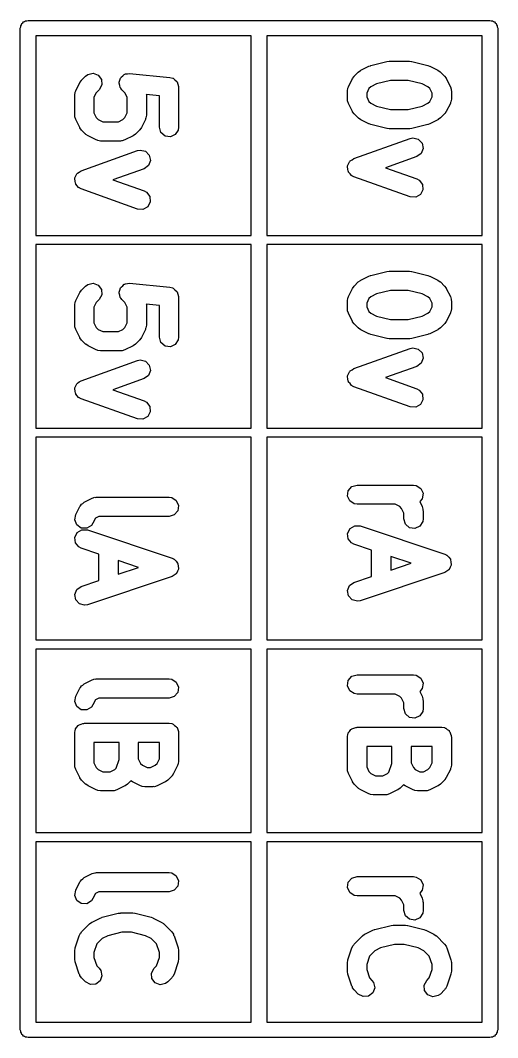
# Model space of a CAD drawing. Extents: x -3.77 to 3.77, y 0.07 to 7.77.
# Drawn here: x 1.541 to 1.785, y 6.276 to 6.795 of the extents above; entities that cross this region are included whole.
import ezdxf

# ---------------------------------------------------------------- set-up
doc = ezdxf.new("R2010")
doc.units = 0
doc.header["$MEASUREMENT"] = 0
doc.layers.add('BLACK', color=7, linetype='CONTINUOUS')

msp = doc.modelspace()

# ---------------------------------------------------------------- linework, layer by layer
at = {"layer": 'BLACK', "linetype": 'CONTINUOUS'}
for p, q in [((1.54153, 6.79256), (1.5419, 6.79306)), ((1.54153, 6.79193), (1.54153, 6.79256)), ((1.5419, 6.79306), (1.54209, 6.79365)), ((1.54209, 6.79365), (1.54259, 6.79402)), ((1.54259, 6.79402), (1.54296, 6.79452)), ((1.54296, 6.79452), (1.54355, 6.79472)), ((1.54355, 6.79472), (1.54406, 6.79508)), ((1.54406, 6.79508), (1.54468, 6.79508)), ((1.54468, 6.79508), (1.54528, 6.79528)), ((1.54528, 6.79528), (1.7815, 6.79528)), ((1.7815, 6.79528), (1.78209, 6.79508)), ((1.78209, 6.79508), (1.78271, 6.79508)), ((1.78271, 6.79508), (1.78322, 6.79472)), ((1.78322, 6.79472), (1.78381, 6.79452)), ((1.78381, 6.79452), (1.78418, 6.79402)), ((1.78418, 6.79402), (1.78468, 6.79365)), ((1.78468, 6.79365), (1.78487, 6.79306)), ((1.78487, 6.79306), (1.78524, 6.79256)), ((1.78524, 6.79256), (1.78524, 6.79193)), ((1.54134, 6.79134), (1.54153, 6.79193)), ((1.54134, 6.27953), (1.54134, 6.79134)), ((1.54921, 6.7874), (1.54921, 6.68543)), ((1.65945, 6.7874), (1.54921, 6.7874)), ((1.65945, 6.68543), (1.65945, 6.7874)), ((1.66732, 6.7874), (1.66732, 6.68543)), ((1.77756, 6.7874), (1.66732, 6.7874)), ((1.77756, 6.68543), (1.77756, 6.7874)), ((1.78524, 6.79193), (1.78543, 6.79134)), ((1.78543, 6.79134), (1.78543, 6.27953)), ((1.71544, 6.76977), (1.71957, 6.77184)), ((1.71957, 6.77184), (1.72042, 6.77212)), ((1.72042, 6.77212), (1.72057, 6.77221)), ((1.72057, 6.77221), (1.72882, 6.77427)), ((1.72882, 6.77427), (1.72988, 6.77438)), ((1.72988, 6.77438), (1.73002, 6.77442)), ((1.73002, 6.77442), (1.74033, 6.77442)), ((1.74033, 6.77442), (1.74138, 6.77427)), ((1.74138, 6.77427), (1.74152, 6.77427)), ((1.74152, 6.77427), (1.74977, 6.77221)), ((1.74977, 6.77221), (1.7506, 6.77187)), ((1.7506, 6.77187), (1.75078, 6.77184)), ((1.75078, 6.77184), (1.7549, 6.76977)), ((1.57265, 6.76473), (1.57471, 6.76679)), ((1.57471, 6.76679), (1.57585, 6.76764)), ((1.57585, 6.76764), (1.57855, 6.76822)), ((1.57855, 6.76822), (1.58115, 6.76725)), ((1.58115, 6.76725), (1.58281, 6.76503)), ((1.59282, 6.76627), (1.59371, 6.76693)), ((1.59371, 6.76693), (1.59452, 6.7677)), ((1.59452, 6.7677), (1.59481, 6.76775)), ((1.59481, 6.76775), (1.59504, 6.76792)), ((1.59504, 6.76792), (1.59615, 6.768)), ((1.59615, 6.768), (1.59724, 6.76821)), ((1.59724, 6.76821), (1.61787, 6.76615)), ((1.71118, 6.76551), (1.71199, 6.76667)), ((1.71199, 6.76667), (1.71206, 6.76672)), ((1.71206, 6.76672), (1.7121, 6.76679)), ((1.7121, 6.76679), (1.71416, 6.76885)), ((1.71416, 6.76885), (1.7153, 6.7697)), ((1.7153, 6.7697), (1.71538, 6.76972)), ((1.71538, 6.76972), (1.71544, 6.76977)), ((1.7549, 6.76977), (1.75606, 6.76897)), ((1.75606, 6.76897), (1.75611, 6.76889)), ((1.75611, 6.76889), (1.75618, 6.76885)), ((1.75618, 6.76885), (1.75824, 6.76679)), ((1.75824, 6.76679), (1.75909, 6.76566)), ((1.56967, 6.75932), (1.57173, 6.76345)), ((1.57173, 6.76345), (1.57254, 6.76461)), ((1.57254, 6.76461), (1.57261, 6.76465)), ((1.57261, 6.76465), (1.57265, 6.76473)), ((1.583, 6.76226), (1.58167, 6.75983)), ((1.58281, 6.76503), (1.583, 6.76226)), ((1.59184, 6.76311), (1.59191, 6.76339)), ((1.5922, 6.76205), (1.59184, 6.76311)), ((1.59185, 6.76367), (1.59224, 6.76471)), ((1.59191, 6.76339), (1.59185, 6.76367)), ((1.59243, 6.76096), (1.5922, 6.76205)), ((1.59224, 6.76471), (1.59251, 6.76579)), ((1.59251, 6.76579), (1.59272, 6.76599)), ((1.59272, 6.76599), (1.59282, 6.76627)), ((1.61787, 6.76615), (1.61924, 6.7658)), ((1.61924, 6.7658), (1.61932, 6.76574)), ((1.61932, 6.76574), (1.61943, 6.76572)), ((1.61943, 6.76572), (1.6204, 6.76488)), ((1.6204, 6.76488), (1.6214, 6.76408)), ((1.6214, 6.76408), (1.62144, 6.76398)), ((1.62144, 6.76398), (1.62152, 6.76391)), ((1.62152, 6.76391), (1.62188, 6.76267)), ((1.62188, 6.76267), (1.62229, 6.76145)), ((1.62229, 6.76145), (1.62227, 6.76135)), ((1.62227, 6.76135), (1.6223, 6.76125)), ((1.6223, 6.76125), (1.6223, 6.74063)), ((1.70904, 6.76095), (1.70912, 6.76139)), ((1.70912, 6.76139), (1.71118, 6.76551)), ((1.72056, 6.76133), (1.71963, 6.7604)), ((1.72349, 6.76279), (1.72056, 6.76133)), ((1.73062, 6.76458), (1.72349, 6.76279)), ((1.73972, 6.76458), (1.73062, 6.76458)), ((1.74686, 6.76279), (1.73972, 6.76458)), ((1.74979, 6.76133), (1.74686, 6.76279)), ((1.75072, 6.7604), (1.74979, 6.76133)), ((1.75909, 6.76566), (1.75911, 6.76557)), ((1.75911, 6.76557), (1.75917, 6.76551)), ((1.75917, 6.76551), (1.76123, 6.76139)), ((1.76123, 6.76139), (1.76167, 6.76005)), ((1.56915, 6.75712), (1.56935, 6.75852)), ((1.56915, 6.74681), (1.56915, 6.75712)), ((1.56935, 6.75852), (1.56959, 6.75889)), ((1.56959, 6.75889), (1.56967, 6.75932)), ((1.58018, 6.75833), (1.57899, 6.75596)), ((1.58167, 6.75983), (1.58018, 6.75833)), ((1.59268, 6.76063), (1.59243, 6.76096)), ((1.59273, 6.76048), (1.59268, 6.76063)), ((1.59288, 6.76036), (1.59273, 6.76048)), ((1.59327, 6.75983), (1.59288, 6.76036)), ((1.59477, 6.75833), (1.59327, 6.75983)), ((1.59596, 6.75596), (1.59477, 6.75833)), ((1.61246, 6.75679), (1.6057, 6.75747)), ((1.6057, 6.75747), (1.6058, 6.75712)), ((1.6058, 6.75712), (1.6058, 6.74681)), ((1.61246, 6.74063), (1.61246, 6.75679)), ((1.7086, 6.75919), (1.7088, 6.76058)), ((1.7086, 6.75506), (1.7086, 6.75919)), ((1.7088, 6.76058), (1.70904, 6.76095)), ((1.71963, 6.7604), (1.71844, 6.75802)), ((1.71844, 6.75802), (1.71844, 6.75622)), ((1.71844, 6.75622), (1.71963, 6.75385)), ((1.7519, 6.75802), (1.75072, 6.7604)), ((1.75072, 6.75385), (1.7519, 6.75622)), ((1.7519, 6.75622), (1.7519, 6.75802)), ((1.76167, 6.76005), (1.76162, 6.75961)), ((1.76162, 6.75961), (1.76175, 6.75919)), ((1.76175, 6.75919), (1.76175, 6.75506)), ((1.57899, 6.75596), (1.57899, 6.74797)), ((1.59596, 6.74797), (1.59596, 6.75596)), ((1.70872, 6.75464), (1.7086, 6.75506)), ((1.70867, 6.7542), (1.70872, 6.75464)), ((1.70912, 6.75286), (1.70867, 6.7542)), ((1.71118, 6.74874), (1.70912, 6.75286)), ((1.71963, 6.75385), (1.72056, 6.75292)), ((1.72056, 6.75292), (1.72349, 6.75146)), ((1.72349, 6.75146), (1.73062, 6.74967)), ((1.73972, 6.74967), (1.74686, 6.75146)), ((1.74686, 6.75146), (1.74979, 6.75292)), ((1.74979, 6.75292), (1.75072, 6.75385)), ((1.76123, 6.75286), (1.75917, 6.74874)), ((1.76131, 6.75329), (1.76123, 6.75286)), ((1.76154, 6.75366), (1.76131, 6.75329)), ((1.76175, 6.75506), (1.76154, 6.75366)), ((1.56927, 6.74639), (1.56915, 6.74681)), ((1.56922, 6.74595), (1.56927, 6.74639)), ((1.56967, 6.74461), (1.56922, 6.74595)), ((1.57899, 6.74797), (1.58018, 6.7456)), ((1.58018, 6.7456), (1.58111, 6.74467)), ((1.59384, 6.74467), (1.59477, 6.7456)), ((1.59477, 6.7456), (1.59596, 6.74797)), ((1.6058, 6.74681), (1.6056, 6.74542)), ((1.71124, 6.74867), (1.71118, 6.74874)), ((1.71126, 6.74859), (1.71124, 6.74867)), ((1.7121, 6.74746), (1.71126, 6.74859)), ((1.71416, 6.7454), (1.7121, 6.74746)), ((1.73062, 6.74967), (1.73972, 6.74967)), ((1.75824, 6.74746), (1.75618, 6.7454)), ((1.75828, 6.74753), (1.75824, 6.74746)), ((1.75836, 6.74758), (1.75828, 6.74753)), ((1.75917, 6.74874), (1.75836, 6.74758)), ((1.57173, 6.74049), (1.56967, 6.74461)), ((1.57179, 6.74042), (1.57173, 6.74049)), ((1.57181, 6.74034), (1.57179, 6.74042)), ((1.58111, 6.74467), (1.58348, 6.74349)), ((1.58348, 6.74349), (1.59147, 6.74349)), ((1.59147, 6.74349), (1.59384, 6.74467)), ((1.60322, 6.74049), (1.60241, 6.73933)), ((1.60528, 6.74461), (1.60322, 6.74049)), ((1.60536, 6.74505), (1.60528, 6.74461)), ((1.6056, 6.74542), (1.60536, 6.74505)), ((1.61324, 6.73797), (1.61246, 6.74063)), ((1.6223, 6.74063), (1.6221, 6.73923)), ((1.71424, 6.74535), (1.71416, 6.7454)), ((1.71428, 6.74528), (1.71424, 6.74535)), ((1.71544, 6.74447), (1.71428, 6.74528)), ((1.71957, 6.74241), (1.71544, 6.74447)), ((1.71974, 6.74238), (1.71957, 6.74241)), ((1.72057, 6.74204), (1.71974, 6.74238)), ((1.72882, 6.73998), (1.72057, 6.74204)), ((1.74977, 6.74204), (1.74152, 6.73998)), ((1.74992, 6.74213), (1.74977, 6.74204)), ((1.75078, 6.74241), (1.74992, 6.74213)), ((1.7549, 6.74447), (1.75078, 6.74241)), ((1.75497, 6.74453), (1.7549, 6.74447)), ((1.75505, 6.74455), (1.75497, 6.74453)), ((1.75618, 6.7454), (1.75505, 6.74455)), ((1.57265, 6.73921), (1.57181, 6.74034)), ((1.57471, 6.73715), (1.57265, 6.73921)), ((1.57479, 6.7371), (1.57471, 6.73715)), ((1.57483, 6.73703), (1.57479, 6.7371)), ((1.57599, 6.73622), (1.57483, 6.73703)), ((1.58012, 6.73416), (1.57599, 6.73622)), ((1.59896, 6.73622), (1.59483, 6.73416)), ((1.59902, 6.73628), (1.59896, 6.73622)), ((1.5991, 6.7363), (1.59902, 6.73628)), ((1.60023, 6.73715), (1.5991, 6.7363)), ((1.6023, 6.73921), (1.60023, 6.73715)), ((1.60234, 6.73928), (1.6023, 6.73921)), ((1.60241, 6.73933), (1.60234, 6.73928)), ((1.61533, 6.73615), (1.61324, 6.73797)), ((1.61807, 6.73575), (1.61533, 6.73615)), ((1.62059, 6.7369), (1.61807, 6.73575)), ((1.6221, 6.73923), (1.62059, 6.7369)), ((1.72896, 6.73998), (1.72882, 6.73998)), ((1.73002, 6.73983), (1.72896, 6.73998)), ((1.74033, 6.73983), (1.73002, 6.73983)), ((1.74046, 6.73987), (1.74033, 6.73983)), ((1.74152, 6.73998), (1.74046, 6.73987)), ((1.74074, 6.73495), (1.74212, 6.73523)), ((1.74212, 6.73523), (1.74482, 6.7346)), ((1.58055, 6.73408), (1.58012, 6.73416)), ((1.58092, 6.73385), (1.58055, 6.73408)), ((1.58232, 6.73364), (1.58092, 6.73385)), ((1.59263, 6.73364), (1.58232, 6.73364)), ((1.59305, 6.73377), (1.59263, 6.73364)), ((1.59349, 6.73372), (1.59305, 6.73377)), ((1.59483, 6.73416), (1.59349, 6.73372)), ((1.71186, 6.72464), (1.74074, 6.73495)), ((1.74482, 6.7346), (1.74675, 6.73261)), ((1.74675, 6.73261), (1.74729, 6.72989)), ((1.57241, 6.71845), (1.60129, 6.72876)), ((1.60129, 6.72876), (1.60267, 6.72904)), ((1.60267, 6.72904), (1.60537, 6.72841)), ((1.60537, 6.72841), (1.6073, 6.72642)), ((1.6073, 6.72642), (1.60784, 6.7237)), ((1.74405, 6.72568), (1.72815, 6.72)), ((1.74629, 6.72731), (1.74405, 6.72568)), ((1.74729, 6.72989), (1.74629, 6.72731)), ((1.60684, 6.72112), (1.6046, 6.71949)), ((1.60784, 6.7237), (1.60684, 6.72112)), ((1.70862, 6.72043), (1.70872, 6.7207)), ((1.70884, 6.71934), (1.70862, 6.72043)), ((1.7087, 6.72099), (1.70922, 6.72197)), ((1.70872, 6.7207), (1.7087, 6.72099)), ((1.70922, 6.72197), (1.70962, 6.72301)), ((1.70962, 6.72301), (1.70986, 6.72318)), ((1.70986, 6.72318), (1.70999, 6.72344)), ((1.70999, 6.72344), (1.71096, 6.72398)), ((1.71096, 6.72398), (1.71186, 6.72464)), ((1.72815, 6.72), (1.74405, 6.71433)), ((1.56917, 6.71424), (1.56927, 6.71451)), ((1.56925, 6.7148), (1.56977, 6.71579)), ((1.56927, 6.71451), (1.56925, 6.7148)), ((1.56977, 6.71579), (1.57017, 6.71682)), ((1.57017, 6.71682), (1.57041, 6.71699)), ((1.57041, 6.71699), (1.57055, 6.71725)), ((1.57055, 6.71725), (1.57151, 6.7178)), ((1.57151, 6.7178), (1.57241, 6.71845)), ((1.6046, 6.71949), (1.5887, 6.71382)), ((1.70893, 6.71823), (1.70884, 6.71934)), ((1.70911, 6.718), (1.70893, 6.71823)), ((1.70916, 6.71771), (1.70911, 6.718)), ((1.70994, 6.71691), (1.70916, 6.71771)), ((1.71062, 6.71603), (1.70994, 6.71691)), ((1.71098, 6.71584), (1.71062, 6.71603)), ((1.71109, 6.71572), (1.71098, 6.71584)), ((1.71128, 6.71568), (1.71109, 6.71572)), ((1.71186, 6.71537), (1.71128, 6.71568)), ((1.74074, 6.70506), (1.71186, 6.71537)), ((1.56939, 6.71315), (1.56917, 6.71424)), ((1.56948, 6.71204), (1.56939, 6.71315)), ((1.56966, 6.71181), (1.56948, 6.71204)), ((1.56971, 6.71153), (1.56966, 6.71181)), ((1.57049, 6.71073), (1.56971, 6.71153)), ((1.57117, 6.70984), (1.57049, 6.71073)), ((1.57153, 6.70965), (1.57117, 6.70984)), ((1.57164, 6.70954), (1.57153, 6.70965)), ((1.57183, 6.70949), (1.57164, 6.70954)), ((1.57241, 6.70918), (1.57183, 6.70949)), ((1.5887, 6.71382), (1.6046, 6.70814)), ((1.74405, 6.71433), (1.74529, 6.71367)), ((1.74529, 6.71367), (1.74698, 6.71147)), ((1.74698, 6.71147), (1.74721, 6.70871)), ((1.60129, 6.69887), (1.57241, 6.70918)), ((1.6046, 6.70814), (1.60584, 6.70748)), ((1.60584, 6.70748), (1.60753, 6.70528)), ((1.60753, 6.70528), (1.60776, 6.70252)), ((1.7435, 6.7049), (1.74074, 6.70506)), ((1.74592, 6.70626), (1.7435, 6.7049)), ((1.74721, 6.70871), (1.74592, 6.70626)), ((1.60405, 6.69871), (1.60129, 6.69887)), ((1.60647, 6.70007), (1.60405, 6.69871)), ((1.60776, 6.70252), (1.60647, 6.70007)), ((1.54921, 6.68543), (1.65945, 6.68543)), ((1.66732, 6.68543), (1.77756, 6.68543)), ((1.54921, 6.68071), (1.54921, 6.58701)), ((1.65945, 6.68071), (1.54921, 6.68071)), ((1.65945, 6.58701), (1.65945, 6.68071)), ((1.66732, 6.68071), (1.66732, 6.58701)), ((1.77756, 6.68071), (1.66732, 6.68071)), ((1.77756, 6.58701), (1.77756, 6.68071)), ((1.71416, 6.66162), (1.7153, 6.66246)), ((1.7153, 6.66246), (1.71538, 6.66248)), ((1.71538, 6.66248), (1.71544, 6.66254)), ((1.71544, 6.66254), (1.71957, 6.6646)), ((1.71957, 6.6646), (1.72042, 6.66488)), ((1.72042, 6.66488), (1.72057, 6.66497)), ((1.72057, 6.66497), (1.72882, 6.66704)), ((1.72882, 6.66704), (1.72988, 6.66714)), ((1.72988, 6.66714), (1.73002, 6.66718)), ((1.73002, 6.66718), (1.74033, 6.66718)), ((1.74033, 6.66718), (1.74138, 6.66703)), ((1.74138, 6.66703), (1.74152, 6.66704)), ((1.74152, 6.66704), (1.74977, 6.66497)), ((1.74977, 6.66497), (1.7506, 6.66463)), ((1.7506, 6.66463), (1.75078, 6.6646)), ((1.75078, 6.6646), (1.7549, 6.66254)), ((1.7549, 6.66254), (1.75606, 6.66173)), ((1.57173, 6.65621), (1.57254, 6.65737)), ((1.57254, 6.65737), (1.57261, 6.65742)), ((1.57261, 6.65742), (1.57265, 6.65749)), ((1.57265, 6.65749), (1.57471, 6.65955)), ((1.57471, 6.65955), (1.57585, 6.6604)), ((1.57585, 6.6604), (1.57855, 6.66098)), ((1.57855, 6.66098), (1.58115, 6.66001)), ((1.58115, 6.66001), (1.58281, 6.65779)), ((1.58281, 6.65779), (1.583, 6.65503)), ((1.59185, 6.65643), (1.59224, 6.65748)), ((1.59224, 6.65748), (1.59251, 6.65856)), ((1.59251, 6.65856), (1.59272, 6.65876)), ((1.59272, 6.65876), (1.59282, 6.65903)), ((1.59282, 6.65903), (1.59371, 6.6597)), ((1.59371, 6.6597), (1.59452, 6.66046)), ((1.59452, 6.66046), (1.59481, 6.66051)), ((1.59481, 6.66051), (1.59504, 6.66069)), ((1.59504, 6.66069), (1.59615, 6.66077)), ((1.59615, 6.66077), (1.59724, 6.66097)), ((1.59724, 6.66097), (1.61787, 6.65891)), ((1.61787, 6.65891), (1.61924, 6.65857)), ((1.61924, 6.65857), (1.61932, 6.6585)), ((1.61932, 6.6585), (1.61943, 6.65849)), ((1.61943, 6.65849), (1.6204, 6.65764)), ((1.6204, 6.65764), (1.6214, 6.65684)), ((1.70912, 6.65415), (1.71118, 6.65828)), ((1.71118, 6.65828), (1.71199, 6.65943)), ((1.71199, 6.65943), (1.71206, 6.65948)), ((1.71206, 6.65948), (1.7121, 6.65955)), ((1.7121, 6.65955), (1.71416, 6.66162)), ((1.73062, 6.65734), (1.72349, 6.65556)), ((1.73972, 6.65734), (1.73062, 6.65734)), ((1.74686, 6.65556), (1.73972, 6.65734)), ((1.75606, 6.66173), (1.75611, 6.66166)), ((1.75611, 6.66166), (1.75618, 6.66162)), ((1.75618, 6.66162), (1.75824, 6.65955)), ((1.75824, 6.65955), (1.75909, 6.65842)), ((1.75909, 6.65842), (1.75911, 6.65834)), ((1.75911, 6.65834), (1.75917, 6.65828)), ((1.75917, 6.65828), (1.76123, 6.65415)), ((1.56959, 6.65166), (1.56967, 6.65209)), ((1.56967, 6.65209), (1.57173, 6.65621)), ((1.58167, 6.65259), (1.58018, 6.6511)), ((1.583, 6.65503), (1.58167, 6.65259)), ((1.59184, 6.65587), (1.59191, 6.65615)), ((1.5922, 6.65481), (1.59184, 6.65587)), ((1.59191, 6.65615), (1.59185, 6.65643)), ((1.59243, 6.65373), (1.5922, 6.65481)), ((1.59268, 6.65339), (1.59243, 6.65373)), ((1.59273, 6.65325), (1.59268, 6.65339)), ((1.59288, 6.65313), (1.59273, 6.65325)), ((1.59327, 6.65259), (1.59288, 6.65313)), ((1.59477, 6.6511), (1.59327, 6.65259)), ((1.6214, 6.65684), (1.62144, 6.65674)), ((1.62144, 6.65674), (1.62152, 6.65667)), ((1.62152, 6.65667), (1.62188, 6.65544)), ((1.62188, 6.65544), (1.62229, 6.65422)), ((1.62229, 6.65422), (1.62227, 6.65411)), ((1.62227, 6.65411), (1.6223, 6.65401)), ((1.6223, 6.65401), (1.6223, 6.63339)), ((1.7086, 6.65195), (1.7088, 6.65335)), ((1.7088, 6.65335), (1.70904, 6.65372)), ((1.70904, 6.65372), (1.70912, 6.65415)), ((1.71963, 6.65316), (1.71844, 6.65079)), ((1.72056, 6.65409), (1.71963, 6.65316)), ((1.72349, 6.65556), (1.72056, 6.65409)), ((1.74979, 6.65409), (1.74686, 6.65556)), ((1.75072, 6.65316), (1.74979, 6.65409)), ((1.7519, 6.65079), (1.75072, 6.65316)), ((1.76123, 6.65415), (1.76167, 6.65281)), ((1.76167, 6.65281), (1.76162, 6.65237)), ((1.76162, 6.65237), (1.76175, 6.65195)), ((1.56915, 6.64989), (1.56935, 6.65129)), ((1.56915, 6.63958), (1.56915, 6.64989)), ((1.56935, 6.65129), (1.56959, 6.65166)), ((1.58018, 6.6511), (1.57899, 6.64873)), ((1.57899, 6.64873), (1.57899, 6.64074)), ((1.59596, 6.64873), (1.59477, 6.6511)), ((1.59596, 6.64074), (1.59596, 6.64873)), ((1.61246, 6.64956), (1.6057, 6.65023)), ((1.6057, 6.65023), (1.6058, 6.64989)), ((1.6058, 6.64989), (1.6058, 6.63958)), ((1.61246, 6.63339), (1.61246, 6.64956)), ((1.7086, 6.64783), (1.7086, 6.65195)), ((1.70872, 6.6474), (1.7086, 6.64783)), ((1.70867, 6.64697), (1.70872, 6.6474)), ((1.70912, 6.64562), (1.70867, 6.64697)), ((1.71844, 6.65079), (1.71844, 6.64899)), ((1.71844, 6.64899), (1.71963, 6.64662)), ((1.75072, 6.64662), (1.7519, 6.64899)), ((1.7519, 6.64899), (1.7519, 6.65079)), ((1.76175, 6.64783), (1.76154, 6.64643)), ((1.76175, 6.65195), (1.76175, 6.64783)), ((1.71118, 6.6415), (1.70912, 6.64562)), ((1.71963, 6.64662), (1.72056, 6.64568)), ((1.72056, 6.64568), (1.72349, 6.64422)), ((1.72349, 6.64422), (1.73062, 6.64244)), ((1.73062, 6.64244), (1.73972, 6.64244)), ((1.73972, 6.64244), (1.74686, 6.64422)), ((1.74686, 6.64422), (1.74979, 6.64568)), ((1.74979, 6.64568), (1.75072, 6.64662)), ((1.76123, 6.64562), (1.75917, 6.6415)), ((1.76131, 6.64606), (1.76123, 6.64562)), ((1.76154, 6.64643), (1.76131, 6.64606)), ((1.56927, 6.63915), (1.56915, 6.63958)), ((1.56922, 6.63872), (1.56927, 6.63915)), ((1.56967, 6.63738), (1.56922, 6.63872)), ((1.57173, 6.63325), (1.56967, 6.63738)), ((1.57899, 6.64074), (1.58018, 6.63837)), ((1.58018, 6.63837), (1.58111, 6.63743)), ((1.58111, 6.63743), (1.58348, 6.63625)), ((1.59147, 6.63625), (1.59384, 6.63743)), ((1.59384, 6.63743), (1.59477, 6.63837)), ((1.59477, 6.63837), (1.59596, 6.64074)), ((1.60528, 6.63738), (1.60322, 6.63325)), ((1.60536, 6.63781), (1.60528, 6.63738)), ((1.6056, 6.63818), (1.60536, 6.63781)), ((1.6058, 6.63958), (1.6056, 6.63818)), ((1.71124, 6.64144), (1.71118, 6.6415)), ((1.71126, 6.64135), (1.71124, 6.64144)), ((1.7121, 6.64022), (1.71126, 6.64135)), ((1.71416, 6.63816), (1.7121, 6.64022)), ((1.71424, 6.63812), (1.71416, 6.63816)), ((1.71428, 6.63804), (1.71424, 6.63812)), ((1.71544, 6.63724), (1.71428, 6.63804)), ((1.71957, 6.63517), (1.71544, 6.63724)), ((1.7549, 6.63724), (1.75078, 6.63517)), ((1.75497, 6.6373), (1.7549, 6.63724)), ((1.75505, 6.63731), (1.75497, 6.6373)), ((1.75618, 6.63816), (1.75505, 6.63731)), ((1.75824, 6.64022), (1.75618, 6.63816)), ((1.75828, 6.6403), (1.75824, 6.64022)), ((1.75836, 6.64034), (1.75828, 6.6403)), ((1.75917, 6.6415), (1.75836, 6.64034)), ((1.57179, 6.63319), (1.57173, 6.63325)), ((1.57181, 6.6331), (1.57179, 6.63319)), ((1.57265, 6.63197), (1.57181, 6.6331)), ((1.57471, 6.62991), (1.57265, 6.63197)), ((1.58348, 6.63625), (1.59147, 6.63625)), ((1.6023, 6.63197), (1.60023, 6.62991)), ((1.60234, 6.63205), (1.6023, 6.63197)), ((1.60241, 6.63209), (1.60234, 6.63205)), ((1.60322, 6.63325), (1.60241, 6.63209)), ((1.61324, 6.63073), (1.61246, 6.63339)), ((1.6221, 6.63199), (1.62059, 6.62966)), ((1.6223, 6.63339), (1.6221, 6.63199)), ((1.71974, 6.63514), (1.71957, 6.63517)), ((1.72057, 6.6348), (1.71974, 6.63514)), ((1.72882, 6.63274), (1.72057, 6.6348)), ((1.72896, 6.63275), (1.72882, 6.63274)), ((1.73002, 6.63259), (1.72896, 6.63275)), ((1.74033, 6.63259), (1.73002, 6.63259)), ((1.74046, 6.63263), (1.74033, 6.63259)), ((1.74152, 6.63274), (1.74046, 6.63263)), ((1.74977, 6.6348), (1.74152, 6.63274)), ((1.74992, 6.63489), (1.74977, 6.6348)), ((1.75078, 6.63517), (1.74992, 6.63489)), ((1.57479, 6.62987), (1.57471, 6.62991)), ((1.57483, 6.62979), (1.57479, 6.62987)), ((1.57599, 6.62899), (1.57483, 6.62979)), ((1.58012, 6.62693), (1.57599, 6.62899)), ((1.58055, 6.62685), (1.58012, 6.62693)), ((1.58092, 6.62661), (1.58055, 6.62685)), ((1.58232, 6.62641), (1.58092, 6.62661)), ((1.59263, 6.62641), (1.58232, 6.62641)), ((1.59305, 6.62653), (1.59263, 6.62641)), ((1.59349, 6.62648), (1.59305, 6.62653)), ((1.59483, 6.62693), (1.59349, 6.62648)), ((1.59896, 6.62899), (1.59483, 6.62693)), ((1.59902, 6.62905), (1.59896, 6.62899)), ((1.5991, 6.62906), (1.59902, 6.62905)), ((1.60023, 6.62991), (1.5991, 6.62906)), ((1.61533, 6.62892), (1.61324, 6.63073)), ((1.61807, 6.62852), (1.61533, 6.62892)), ((1.62059, 6.62966), (1.61807, 6.62852)), ((1.71186, 6.6174), (1.74074, 6.62771)), ((1.74074, 6.62771), (1.74212, 6.62799)), ((1.74212, 6.62799), (1.74482, 6.62736)), ((1.74482, 6.62736), (1.74675, 6.62537)), ((1.57241, 6.61121), (1.60129, 6.62153)), ((1.60129, 6.62153), (1.60267, 6.62181)), ((1.60267, 6.62181), (1.60537, 6.62117)), ((1.60537, 6.62117), (1.6073, 6.61918)), ((1.74729, 6.62265), (1.74629, 6.62007)), ((1.74675, 6.62537), (1.74729, 6.62265)), ((1.60784, 6.61647), (1.60684, 6.61389)), ((1.6073, 6.61918), (1.60784, 6.61647)), ((1.70922, 6.61474), (1.70962, 6.61577)), ((1.70962, 6.61577), (1.70986, 6.61594)), ((1.70986, 6.61594), (1.70999, 6.6162)), ((1.70999, 6.6162), (1.71096, 6.61675)), ((1.71096, 6.61675), (1.71186, 6.6174)), ((1.74405, 6.61844), (1.72815, 6.61277)), ((1.74629, 6.62007), (1.74405, 6.61844)), ((1.57055, 6.61001), (1.57151, 6.61056)), ((1.57151, 6.61056), (1.57241, 6.61121)), ((1.6046, 6.61226), (1.5887, 6.60658)), ((1.60684, 6.61389), (1.6046, 6.61226)), ((1.70862, 6.61319), (1.70872, 6.61346)), ((1.70884, 6.6121), (1.70862, 6.61319)), ((1.7087, 6.61375), (1.70922, 6.61474)), ((1.70872, 6.61346), (1.7087, 6.61375)), ((1.70893, 6.61099), (1.70884, 6.6121)), ((1.70911, 6.61076), (1.70893, 6.61099)), ((1.70916, 6.61048), (1.70911, 6.61076)), ((1.70994, 6.60968), (1.70916, 6.61048)), ((1.72815, 6.61277), (1.74405, 6.60709)), ((1.56917, 6.607), (1.56927, 6.60728)), ((1.56939, 6.60591), (1.56917, 6.607)), ((1.56925, 6.60757), (1.56977, 6.60855)), ((1.56927, 6.60728), (1.56925, 6.60757)), ((1.56948, 6.60481), (1.56939, 6.60591)), ((1.56977, 6.60855), (1.57017, 6.60959)), ((1.57017, 6.60959), (1.57041, 6.60976)), ((1.57041, 6.60976), (1.57055, 6.61001)), ((1.5887, 6.60658), (1.6046, 6.6009)), ((1.71062, 6.60879), (1.70994, 6.60968)), ((1.71098, 6.6086), (1.71062, 6.60879)), ((1.71109, 6.60849), (1.71098, 6.6086)), ((1.71128, 6.60844), (1.71109, 6.60849)), ((1.71186, 6.60813), (1.71128, 6.60844)), ((1.74074, 6.59782), (1.71186, 6.60813)), ((1.74405, 6.60709), (1.74529, 6.60643)), ((1.74529, 6.60643), (1.74698, 6.60423)), ((1.56966, 6.60457), (1.56948, 6.60481)), ((1.56971, 6.60429), (1.56966, 6.60457)), ((1.57049, 6.60349), (1.56971, 6.60429)), ((1.57117, 6.60261), (1.57049, 6.60349)), ((1.57153, 6.60241), (1.57117, 6.60261)), ((1.57164, 6.6023), (1.57153, 6.60241)), ((1.57183, 6.60226), (1.57164, 6.6023)), ((1.57241, 6.60195), (1.57183, 6.60226)), ((1.60129, 6.59163), (1.57241, 6.60195)), ((1.6046, 6.6009), (1.60584, 6.60024)), ((1.60584, 6.60024), (1.60753, 6.59804)), ((1.74721, 6.60147), (1.74592, 6.59902)), ((1.74698, 6.60423), (1.74721, 6.60147)), ((1.60776, 6.59528), (1.60647, 6.59284)), ((1.60753, 6.59804), (1.60776, 6.59528)), ((1.7435, 6.59766), (1.74074, 6.59782)), ((1.74592, 6.59902), (1.7435, 6.59766)), ((1.60405, 6.59147), (1.60129, 6.59163)), ((1.60647, 6.59284), (1.60405, 6.59147)), ((1.54921, 6.58701), (1.65945, 6.58701)), ((1.66732, 6.58701), (1.77756, 6.58701)), ((1.54921, 6.58228), (1.54921, 6.47874)), ((1.65945, 6.58228), (1.54921, 6.58228)), ((1.65945, 6.47874), (1.65945, 6.58228)), ((1.66732, 6.58228), (1.66732, 6.47874)), ((1.77756, 6.58228), (1.66732, 6.58228)), ((1.77756, 6.47874), (1.77756, 6.58228)), ((1.70865, 6.55227), (1.70904, 6.55501)), ((1.70904, 6.55501), (1.71086, 6.5571)), ((1.71086, 6.5571), (1.71352, 6.55788)), ((1.71352, 6.55788), (1.74239, 6.55788)), ((1.74239, 6.55788), (1.74379, 6.55768)), ((1.74379, 6.55768), (1.74612, 6.55618)), ((1.74612, 6.55618), (1.74726, 6.55366)), ((1.74726, 6.55366), (1.74686, 6.55091)), ((1.57254, 6.54807), (1.57329, 6.54852)), ((1.57329, 6.54852), (1.57393, 6.54911)), ((1.57393, 6.54911), (1.57806, 6.55118)), ((1.57806, 6.55118), (1.5794, 6.55162)), ((1.5794, 6.55162), (1.57983, 6.55157)), ((1.57983, 6.55157), (1.58026, 6.5517)), ((1.58026, 6.5517), (1.61738, 6.5517)), ((1.61738, 6.5517), (1.61877, 6.55149)), ((1.61877, 6.55149), (1.6211, 6.54999)), ((1.6211, 6.54999), (1.62225, 6.54747)), ((1.70979, 6.54975), (1.70865, 6.55227)), ((1.71212, 6.54824), (1.70979, 6.54975)), ((1.71352, 6.54804), (1.71212, 6.54824)), ((1.74686, 6.55091), (1.74555, 6.5494)), ((1.74555, 6.5494), (1.74679, 6.54691)), ((1.56967, 6.54279), (1.57173, 6.54691)), ((1.57173, 6.54691), (1.57187, 6.54712)), ((1.57187, 6.54712), (1.5719, 6.54723)), ((1.5719, 6.54723), (1.57203, 6.54735)), ((1.57203, 6.54735), (1.57254, 6.54807)), ((1.62185, 6.54473), (1.62004, 6.54263)), ((1.62225, 6.54747), (1.62185, 6.54473)), ((1.73298, 6.54804), (1.71352, 6.54804)), ((1.73535, 6.54686), (1.73298, 6.54804)), ((1.73628, 6.54592), (1.73535, 6.54686)), ((1.73747, 6.54355), (1.73628, 6.54592)), ((1.73747, 6.54059), (1.73747, 6.54355)), ((1.74679, 6.54691), (1.74724, 6.54557)), ((1.74724, 6.54557), (1.74719, 6.54514)), ((1.74719, 6.54514), (1.74731, 6.54471)), ((1.74731, 6.54471), (1.74731, 6.54059)), ((1.56918, 6.54006), (1.56967, 6.54279)), ((1.57024, 6.5375), (1.56918, 6.54006)), ((1.57847, 6.53839), (1.57767, 6.53723)), ((1.5798, 6.54105), (1.57847, 6.53839)), ((1.58142, 6.54185), (1.5798, 6.54105)), ((1.61738, 6.54185), (1.58142, 6.54185)), ((1.62004, 6.54263), (1.61738, 6.54185)), ((1.73825, 6.53793), (1.73747, 6.54059)), ((1.74034, 6.53611), (1.73825, 6.53793)), ((1.74711, 6.53919), (1.74561, 6.53686)), ((1.74731, 6.54059), (1.74711, 6.53919)), ((1.56923, 6.53116), (1.57047, 6.53364)), ((1.57251, 6.53592), (1.57024, 6.5375)), ((1.57047, 6.53364), (1.57286, 6.53505)), ((1.57528, 6.53582), (1.57251, 6.53592)), ((1.57286, 6.53505), (1.57563, 6.53495)), ((1.57767, 6.53723), (1.57528, 6.53582)), ((1.57563, 6.53495), (1.61893, 6.52051)), ((1.70868, 6.53322), (1.70992, 6.5357)), ((1.70897, 6.53047), (1.70868, 6.53322)), ((1.70992, 6.5357), (1.71231, 6.53711)), ((1.71231, 6.53711), (1.71508, 6.53701)), ((1.71508, 6.53701), (1.75838, 6.52257)), ((1.74308, 6.53572), (1.74034, 6.53611)), ((1.74561, 6.53686), (1.74308, 6.53572)), ((1.56952, 6.5284), (1.56923, 6.53116)), ((1.57125, 6.52624), (1.56952, 6.5284)), ((1.7107, 6.52831), (1.70897, 6.53047)), ((1.71196, 6.52767), (1.7107, 6.52831)), ((1.72097, 6.52467), (1.71196, 6.52767)), ((1.57251, 6.52561), (1.57125, 6.52624)), ((1.58152, 6.52261), (1.57251, 6.52561)), ((1.58152, 6.50908), (1.58152, 6.52261)), ((1.72097, 6.51114), (1.72097, 6.52467)), ((1.75838, 6.52257), (1.75917, 6.52218)), ((1.75917, 6.52218), (1.75934, 6.52213)), ((1.75934, 6.52213), (1.75942, 6.52205)), ((1.60181, 6.51584), (1.59136, 6.51933)), ((1.59136, 6.51933), (1.59136, 6.51236)), ((1.61893, 6.52051), (1.61972, 6.52012)), ((1.61972, 6.52012), (1.61989, 6.52007)), ((1.61989, 6.52007), (1.61997, 6.51999)), ((1.61997, 6.51999), (1.6202, 6.51988)), ((1.6202, 6.51988), (1.62095, 6.51893)), ((1.62095, 6.51893), (1.62178, 6.51804)), ((1.62178, 6.51804), (1.62181, 6.51786)), ((1.62181, 6.51786), (1.62193, 6.51771)), ((1.62193, 6.51771), (1.62206, 6.51651)), ((1.74126, 6.5179), (1.73081, 6.52139)), ((1.73081, 6.52139), (1.73081, 6.51442)), ((1.73081, 6.51442), (1.74126, 6.5179)), ((1.75942, 6.52205), (1.75964, 6.52194)), ((1.75964, 6.52194), (1.7604, 6.52099)), ((1.7604, 6.52099), (1.76123, 6.5201)), ((1.76167, 6.51702), (1.76112, 6.51594)), ((1.76123, 6.5201), (1.76126, 6.51992)), ((1.76126, 6.51992), (1.76138, 6.51978)), ((1.76138, 6.51978), (1.7615, 6.51857)), ((1.7615, 6.51857), (1.76172, 6.51738)), ((1.76172, 6.51738), (1.76165, 6.5172)), ((1.76165, 6.5172), (1.76167, 6.51702)), ((1.59136, 6.51236), (1.60181, 6.51584)), ((1.61993, 6.51187), (1.61893, 6.51117)), ((1.62097, 6.51248), (1.61993, 6.51187)), ((1.62106, 6.51265), (1.62097, 6.51248)), ((1.62121, 6.51275), (1.62106, 6.51265)), ((1.62167, 6.51387), (1.62121, 6.51275)), ((1.62222, 6.51496), (1.62167, 6.51387)), ((1.62206, 6.51651), (1.62227, 6.51531)), ((1.62227, 6.51531), (1.6222, 6.51514)), ((1.6222, 6.51514), (1.62222, 6.51496)), ((1.75838, 6.51324), (1.71508, 6.4988)), ((1.75938, 6.51393), (1.75838, 6.51324)), ((1.76042, 6.51455), (1.75938, 6.51393)), ((1.76051, 6.51471), (1.76042, 6.51455)), ((1.76066, 6.51482), (1.76051, 6.51471)), ((1.76112, 6.51594), (1.76066, 6.51482)), ((1.57251, 6.50607), (1.58152, 6.50908)), ((1.61893, 6.51117), (1.57563, 6.49674)), ((1.70863, 6.504), (1.70969, 6.50656)), ((1.70969, 6.50656), (1.71196, 6.50814)), ((1.71196, 6.50814), (1.72097, 6.51114)), ((1.56918, 6.50193), (1.57024, 6.50449)), ((1.56967, 6.49921), (1.56918, 6.50193)), ((1.57024, 6.50449), (1.57251, 6.50607)), ((1.70912, 6.50127), (1.70863, 6.504)), ((1.57155, 6.49718), (1.56967, 6.49921)), ((1.57424, 6.49649), (1.57155, 6.49718)), ((1.57563, 6.49674), (1.57424, 6.49649)), ((1.711, 6.49924), (1.70912, 6.50127)), ((1.71369, 6.49855), (1.711, 6.49924)), ((1.71508, 6.4988), (1.71369, 6.49855)), ((1.54921, 6.47874), (1.65945, 6.47874)), ((1.66732, 6.47874), (1.77756, 6.47874)), ((1.54921, 6.47402), (1.54921, 6.38031)), ((1.65945, 6.47402), (1.54921, 6.47402)), ((1.65945, 6.38031), (1.65945, 6.47402)), ((1.66732, 6.47402), (1.66732, 6.38031)), ((1.77756, 6.47402), (1.66732, 6.47402)), ((1.77756, 6.38031), (1.77756, 6.47402)), ((1.70904, 6.45809), (1.71086, 6.46018)), ((1.71086, 6.46018), (1.71352, 6.46096)), ((1.71352, 6.46096), (1.74239, 6.46096)), ((1.74239, 6.46096), (1.74379, 6.46076)), ((1.74379, 6.46076), (1.74612, 6.45925)), ((1.5719, 6.45443), (1.57203, 6.45455)), ((1.57203, 6.45455), (1.57254, 6.45527)), ((1.57254, 6.45527), (1.57329, 6.45572)), ((1.57329, 6.45572), (1.57393, 6.45631)), ((1.57393, 6.45631), (1.57806, 6.45838)), ((1.57806, 6.45838), (1.5794, 6.45882)), ((1.5794, 6.45882), (1.57983, 6.45877)), ((1.57983, 6.45877), (1.58026, 6.4589)), ((1.58026, 6.4589), (1.61738, 6.4589)), ((1.61738, 6.4589), (1.61877, 6.45869)), ((1.61877, 6.45869), (1.6211, 6.45719)), ((1.6211, 6.45719), (1.62225, 6.45467)), ((1.62225, 6.45467), (1.62185, 6.45193)), ((1.70865, 6.45534), (1.70904, 6.45809)), ((1.70979, 6.45282), (1.70865, 6.45534)), ((1.74612, 6.45925), (1.74726, 6.45673)), ((1.74726, 6.45673), (1.74686, 6.45399)), ((1.56918, 6.44726), (1.56967, 6.44999)), ((1.56967, 6.44999), (1.57173, 6.45411)), ((1.57173, 6.45411), (1.57187, 6.45432)), ((1.57187, 6.45432), (1.5719, 6.45443)), ((1.62004, 6.44983), (1.61738, 6.44905)), ((1.62185, 6.45193), (1.62004, 6.44983)), ((1.71212, 6.45132), (1.70979, 6.45282)), ((1.71352, 6.45112), (1.71212, 6.45132)), ((1.73298, 6.45112), (1.71352, 6.45112)), ((1.73535, 6.44993), (1.73298, 6.45112)), ((1.73628, 6.449), (1.73535, 6.44993)), ((1.74686, 6.45399), (1.74555, 6.45247)), ((1.74555, 6.45247), (1.74679, 6.44999)), ((1.74679, 6.44999), (1.74724, 6.44865)), ((1.57024, 6.4447), (1.56918, 6.44726)), ((1.57251, 6.44312), (1.57024, 6.4447)), ((1.57767, 6.44443), (1.57528, 6.44302)), ((1.57847, 6.44559), (1.57767, 6.44443)), ((1.5798, 6.44824), (1.57847, 6.44559)), ((1.58142, 6.44905), (1.5798, 6.44824)), ((1.61738, 6.44905), (1.58142, 6.44905)), ((1.73747, 6.44663), (1.73628, 6.449)), ((1.73747, 6.44366), (1.73747, 6.44663)), ((1.74724, 6.44865), (1.74719, 6.44821)), ((1.74719, 6.44821), (1.74731, 6.44779)), ((1.74731, 6.44779), (1.74731, 6.44366)), ((1.57528, 6.44302), (1.57251, 6.44312)), ((1.73825, 6.441), (1.73747, 6.44366)), ((1.74034, 6.43919), (1.73825, 6.441)), ((1.74308, 6.43879), (1.74034, 6.43919)), ((1.74561, 6.43994), (1.74308, 6.43879)), ((1.74711, 6.44227), (1.74561, 6.43994)), ((1.74731, 6.44366), (1.74711, 6.44227)), ((1.5696, 6.43334), (1.57028, 6.43413)), ((1.57028, 6.43413), (1.57085, 6.43502)), ((1.57085, 6.43502), (1.57118, 6.43516)), ((1.57118, 6.43516), (1.57141, 6.43543)), ((1.57141, 6.43543), (1.57242, 6.43573)), ((1.57242, 6.43573), (1.57338, 6.43616)), ((1.57338, 6.43616), (1.57373, 6.43611)), ((1.57373, 6.43611), (1.57407, 6.43621)), ((1.57407, 6.43621), (1.61738, 6.43621)), ((1.61738, 6.43621), (1.61877, 6.43601)), ((1.61877, 6.43601), (1.61907, 6.43582)), ((1.61907, 6.43582), (1.61943, 6.43576)), ((1.61943, 6.43576), (1.62022, 6.43508)), ((1.62022, 6.43508), (1.6211, 6.43451)), ((1.6211, 6.43451), (1.62125, 6.43418)), ((1.62125, 6.43418), (1.62152, 6.43395)), ((1.62152, 6.43395), (1.62181, 6.43294)), ((1.71187, 6.43366), (1.71283, 6.4341)), ((1.71283, 6.4341), (1.71318, 6.43405)), ((1.71318, 6.43405), (1.71352, 6.43415)), ((1.71352, 6.43415), (1.75683, 6.43415)), ((1.75683, 6.43415), (1.75822, 6.43395)), ((1.75822, 6.43395), (1.75852, 6.43375)), ((1.56915, 6.43129), (1.56935, 6.43269)), ((1.56915, 6.41479), (1.56915, 6.43129)), ((1.56935, 6.43269), (1.56954, 6.43299)), ((1.56954, 6.43299), (1.5696, 6.43334)), ((1.62181, 6.43294), (1.62225, 6.43198)), ((1.62225, 6.43198), (1.6222, 6.43163)), ((1.6222, 6.43163), (1.6223, 6.43129)), ((1.6223, 6.43129), (1.6223, 6.41685)), ((1.7086, 6.42923), (1.7088, 6.43063)), ((1.7086, 6.41273), (1.7086, 6.42923)), ((1.7088, 6.43063), (1.70899, 6.43092)), ((1.70899, 6.43092), (1.70904, 6.43128)), ((1.70904, 6.43128), (1.70973, 6.43207)), ((1.70973, 6.43207), (1.7103, 6.43295)), ((1.7103, 6.43295), (1.71063, 6.4331)), ((1.71063, 6.4331), (1.71086, 6.43337)), ((1.71086, 6.43337), (1.71187, 6.43366)), ((1.75852, 6.43375), (1.75887, 6.4337)), ((1.75887, 6.4337), (1.75967, 6.43301)), ((1.75967, 6.43301), (1.76055, 6.43244)), ((1.76055, 6.43244), (1.7607, 6.43212)), ((1.7607, 6.43212), (1.76097, 6.43189)), ((1.76097, 6.43189), (1.76126, 6.43088)), ((1.76126, 6.43088), (1.7617, 6.42992)), ((1.7617, 6.42992), (1.76165, 6.42957)), ((1.76165, 6.42957), (1.76175, 6.42923)), ((1.76175, 6.42923), (1.76175, 6.41479)), ((1.57899, 6.42637), (1.57899, 6.41595)), ((1.59183, 6.42637), (1.57899, 6.42637)), ((1.59183, 6.41765), (1.59183, 6.42637)), ((1.60168, 6.42637), (1.60168, 6.41802)), ((1.61246, 6.42637), (1.60168, 6.42637)), ((1.61246, 6.41802), (1.61246, 6.42637)), ((1.71844, 6.42431), (1.71844, 6.41389)), ((1.73128, 6.42431), (1.71844, 6.42431)), ((1.73128, 6.41559), (1.73128, 6.42431)), ((1.74112, 6.42431), (1.74112, 6.41595)), ((1.7519, 6.42431), (1.74112, 6.42431)), ((1.7519, 6.41595), (1.7519, 6.42431)), ((1.56927, 6.41437), (1.56915, 6.41479)), ((1.56922, 6.41393), (1.56927, 6.41437)), ((1.56967, 6.41259), (1.56922, 6.41393)), ((1.57899, 6.41595), (1.58018, 6.41358)), ((1.58018, 6.41358), (1.58111, 6.41265)), ((1.58972, 6.41265), (1.59039, 6.41333)), ((1.59039, 6.41333), (1.59183, 6.41765)), ((1.60168, 6.41802), (1.60286, 6.41564)), ((1.60286, 6.41564), (1.60379, 6.41471)), ((1.60379, 6.41471), (1.60617, 6.41353)), ((1.60617, 6.41353), (1.60797, 6.41353)), ((1.60797, 6.41353), (1.61034, 6.41471)), ((1.61034, 6.41471), (1.61127, 6.41564)), ((1.61127, 6.41564), (1.61246, 6.41802)), ((1.62178, 6.41465), (1.61972, 6.41053)), ((1.62186, 6.41509), (1.62178, 6.41465)), ((1.6221, 6.41546), (1.62186, 6.41509)), ((1.6223, 6.41685), (1.6221, 6.41546)), ((1.71844, 6.41389), (1.71963, 6.41152)), ((1.72984, 6.41126), (1.73128, 6.41559)), ((1.74112, 6.41595), (1.74231, 6.41358)), ((1.74231, 6.41358), (1.74324, 6.41265)), ((1.74979, 6.41265), (1.75072, 6.41358)), ((1.75072, 6.41358), (1.7519, 6.41595)), ((1.76131, 6.41302), (1.76123, 6.41259)), ((1.76154, 6.41339), (1.76131, 6.41302)), ((1.76175, 6.41479), (1.76154, 6.41339)), ((1.57173, 6.40847), (1.56967, 6.41259)), ((1.57179, 6.4084), (1.57173, 6.40847)), ((1.57181, 6.40832), (1.57179, 6.4084)), ((1.57265, 6.40719), (1.57181, 6.40832)), ((1.58111, 6.41265), (1.58348, 6.41146)), ((1.58348, 6.41146), (1.58734, 6.41146)), ((1.58734, 6.41146), (1.58972, 6.41265)), ((1.61879, 6.40925), (1.61673, 6.40719)), ((1.61884, 6.40933), (1.61879, 6.40925)), ((1.61891, 6.40937), (1.61884, 6.40933)), ((1.61972, 6.41053), (1.61891, 6.40937)), ((1.70872, 6.41231), (1.7086, 6.41273)), ((1.70867, 6.41187), (1.70872, 6.41231)), ((1.70912, 6.41053), (1.70867, 6.41187)), ((1.71118, 6.4064), (1.70912, 6.41053)), ((1.71963, 6.41152), (1.72056, 6.41059)), ((1.72056, 6.41059), (1.72293, 6.4094)), ((1.72293, 6.4094), (1.72679, 6.4094)), ((1.72679, 6.4094), (1.72916, 6.41059)), ((1.72916, 6.41059), (1.72984, 6.41126)), ((1.74324, 6.41265), (1.74561, 6.41146)), ((1.74561, 6.41146), (1.74742, 6.41146)), ((1.74742, 6.41146), (1.74979, 6.41265)), ((1.75917, 6.40847), (1.75836, 6.40731)), ((1.76123, 6.41259), (1.75917, 6.40847)), ((1.57471, 6.40513), (1.57265, 6.40719)), ((1.57479, 6.40508), (1.57471, 6.40513)), ((1.57483, 6.40501), (1.57479, 6.40508)), ((1.57599, 6.4042), (1.57483, 6.40501)), ((1.58012, 6.40214), (1.57599, 6.4042)), ((1.59483, 6.4042), (1.59071, 6.40214)), ((1.59489, 6.40426), (1.59483, 6.4042)), ((1.59498, 6.40428), (1.59489, 6.40426)), ((1.59611, 6.40513), (1.59498, 6.40428)), ((1.59784, 6.40685), (1.59611, 6.40513)), ((1.59868, 6.40627), (1.59784, 6.40685)), ((1.6028, 6.4042), (1.59868, 6.40627)), ((1.60324, 6.40413), (1.6028, 6.4042)), ((1.60361, 6.40389), (1.60324, 6.40413)), ((1.605, 6.40368), (1.60361, 6.40389)), ((1.60913, 6.40368), (1.605, 6.40368)), ((1.60955, 6.40381), (1.60913, 6.40368)), ((1.60999, 6.40376), (1.60955, 6.40381)), ((1.61133, 6.4042), (1.60999, 6.40376)), ((1.61545, 6.40627), (1.61133, 6.4042)), ((1.61552, 6.40632), (1.61545, 6.40627)), ((1.6156, 6.40634), (1.61552, 6.40632)), ((1.61673, 6.40719), (1.6156, 6.40634)), ((1.71124, 6.40634), (1.71118, 6.4064)), ((1.71126, 6.40626), (1.71124, 6.40634)), ((1.7121, 6.40513), (1.71126, 6.40626)), ((1.71416, 6.40306), (1.7121, 6.40513)), ((1.71424, 6.40302), (1.71416, 6.40306)), ((1.71428, 6.40295), (1.71424, 6.40302)), ((1.71544, 6.40214), (1.71428, 6.40295)), ((1.73556, 6.40306), (1.73443, 6.40222)), ((1.73728, 6.40479), (1.73556, 6.40306)), ((1.73813, 6.4042), (1.73728, 6.40479)), ((1.74225, 6.40214), (1.73813, 6.4042)), ((1.7549, 6.4042), (1.75078, 6.40214)), ((1.75497, 6.40426), (1.7549, 6.4042)), ((1.75505, 6.40428), (1.75497, 6.40426)), ((1.75618, 6.40513), (1.75505, 6.40428)), ((1.75824, 6.40719), (1.75618, 6.40513)), ((1.75828, 6.40726), (1.75824, 6.40719)), ((1.75836, 6.40731), (1.75828, 6.40726)), ((1.58055, 6.40206), (1.58012, 6.40214)), ((1.58092, 6.40182), (1.58055, 6.40206)), ((1.58232, 6.40162), (1.58092, 6.40182)), ((1.58851, 6.40162), (1.58232, 6.40162)), ((1.58893, 6.40175), (1.58851, 6.40162)), ((1.58937, 6.4017), (1.58893, 6.40175)), ((1.59071, 6.40214), (1.58937, 6.4017)), ((1.71957, 6.40008), (1.71544, 6.40214)), ((1.72, 6.4), (1.71957, 6.40008)), ((1.72037, 6.39976), (1.72, 6.4)), ((1.72177, 6.39956), (1.72037, 6.39976)), ((1.72795, 6.39956), (1.72177, 6.39956)), ((1.72838, 6.39968), (1.72795, 6.39956)), ((1.72881, 6.39964), (1.72838, 6.39968)), ((1.73016, 6.40008), (1.72881, 6.39964)), ((1.73428, 6.40214), (1.73016, 6.40008)), ((1.73434, 6.4022), (1.73428, 6.40214)), ((1.73443, 6.40222), (1.73434, 6.4022)), ((1.74269, 6.40206), (1.74225, 6.40214)), ((1.74305, 6.40182), (1.74269, 6.40206)), ((1.74445, 6.40162), (1.74305, 6.40182)), ((1.74858, 6.40162), (1.74445, 6.40162)), ((1.749, 6.40175), (1.74858, 6.40162)), ((1.74944, 6.4017), (1.749, 6.40175)), ((1.75078, 6.40214), (1.74944, 6.4017)), ((1.54921, 6.38031), (1.65945, 6.38031)), ((1.66732, 6.38031), (1.77756, 6.38031)), ((1.54921, 6.37559), (1.54921, 6.28346)), ((1.65945, 6.37559), (1.54921, 6.37559)), ((1.65945, 6.28346), (1.65945, 6.37559)), ((1.66732, 6.37559), (1.66732, 6.28346)), ((1.77756, 6.37559), (1.66732, 6.37559)), ((1.77756, 6.28346), (1.77756, 6.37559)), ((1.57203, 6.35556), (1.57254, 6.35628)), ((1.57254, 6.35628), (1.57329, 6.35673)), ((1.57329, 6.35673), (1.57393, 6.35733)), ((1.57393, 6.35733), (1.57806, 6.35939)), ((1.57806, 6.35939), (1.5794, 6.35983)), ((1.5794, 6.35983), (1.57983, 6.35978)), ((1.57983, 6.35978), (1.58026, 6.35991)), ((1.58026, 6.35991), (1.61738, 6.35991)), ((1.61738, 6.35991), (1.61877, 6.35971)), ((1.61877, 6.35971), (1.6211, 6.3582)), ((1.6211, 6.3582), (1.62225, 6.35568)), ((1.70904, 6.35497), (1.71086, 6.35707)), ((1.71086, 6.35707), (1.71352, 6.35785)), ((1.71352, 6.35785), (1.74239, 6.35785)), ((1.74239, 6.35785), (1.74379, 6.35764)), ((1.74379, 6.35764), (1.74612, 6.35614)), ((1.74612, 6.35614), (1.74726, 6.35362)), ((1.56918, 6.34827), (1.56967, 6.351)), ((1.56967, 6.351), (1.57173, 6.35513)), ((1.57173, 6.35513), (1.57187, 6.35533)), ((1.57187, 6.35533), (1.5719, 6.35544)), ((1.5719, 6.35544), (1.57203, 6.35556)), ((1.62004, 6.35085), (1.61738, 6.35007)), ((1.62185, 6.35294), (1.62004, 6.35085)), ((1.62225, 6.35568), (1.62185, 6.35294)), ((1.70865, 6.35223), (1.70904, 6.35497)), ((1.70979, 6.34971), (1.70865, 6.35223)), ((1.74686, 6.35088), (1.74555, 6.34936)), ((1.74726, 6.35362), (1.74686, 6.35088)), ((1.57024, 6.34571), (1.56918, 6.34827)), ((1.57251, 6.34413), (1.57024, 6.34571)), ((1.57767, 6.34544), (1.57528, 6.34403)), ((1.57847, 6.3466), (1.57767, 6.34544)), ((1.5798, 6.34926), (1.57847, 6.3466)), ((1.58142, 6.35007), (1.5798, 6.34926)), ((1.61738, 6.35007), (1.58142, 6.35007)), ((1.71212, 6.34821), (1.70979, 6.34971)), ((1.71352, 6.348), (1.71212, 6.34821)), ((1.73298, 6.348), (1.71352, 6.348)), ((1.73535, 6.34682), (1.73298, 6.348)), ((1.73628, 6.34589), (1.73535, 6.34682)), ((1.73747, 6.34351), (1.73628, 6.34589)), ((1.74555, 6.34936), (1.74679, 6.34688)), ((1.74679, 6.34688), (1.74724, 6.34554)), ((1.74724, 6.34554), (1.74719, 6.3451)), ((1.57528, 6.34403), (1.57251, 6.34413)), ((1.73747, 6.34055), (1.73747, 6.34351)), ((1.73825, 6.33789), (1.73747, 6.34055)), ((1.74731, 6.34055), (1.74711, 6.33915)), ((1.74719, 6.3451), (1.74731, 6.34468)), ((1.74731, 6.34468), (1.74731, 6.34055)), ((1.57806, 6.33464), (1.58218, 6.3367)), ((1.58218, 6.3367), (1.58303, 6.33699)), ((1.58303, 6.33699), (1.58319, 6.33708)), ((1.58319, 6.33708), (1.59144, 6.33914)), ((1.59144, 6.33914), (1.59249, 6.33925)), ((1.59249, 6.33925), (1.59263, 6.33929)), ((1.59263, 6.33929), (1.59882, 6.33929)), ((1.59882, 6.33929), (1.59987, 6.33913)), ((1.59987, 6.33913), (1.60001, 6.33914)), ((1.60001, 6.33914), (1.60826, 6.33708)), ((1.60826, 6.33708), (1.60909, 6.33674)), ((1.60909, 6.33674), (1.60927, 6.3367)), ((1.60927, 6.3367), (1.61339, 6.33464)), ((1.74034, 6.33608), (1.73825, 6.33789)), ((1.74308, 6.33568), (1.74034, 6.33608)), ((1.74561, 6.33683), (1.74308, 6.33568)), ((1.74711, 6.33915), (1.74561, 6.33683)), ((1.57265, 6.3296), (1.57678, 6.33372)), ((1.57678, 6.33372), (1.57791, 6.33456)), ((1.57791, 6.33456), (1.57799, 6.33458)), ((1.57799, 6.33458), (1.57806, 6.33464)), ((1.61339, 6.33464), (1.61455, 6.33384)), ((1.61455, 6.33384), (1.61459, 6.33376)), ((1.61459, 6.33376), (1.61467, 6.33372)), ((1.61467, 6.33372), (1.61879, 6.3296)), ((1.7175, 6.32845), (1.72163, 6.33052)), ((1.72163, 6.33052), (1.72248, 6.3308)), ((1.72248, 6.3308), (1.72264, 6.33089)), ((1.72264, 6.33089), (1.73089, 6.33295)), ((1.73089, 6.33295), (1.73194, 6.33306)), ((1.73194, 6.33306), (1.73208, 6.3331)), ((1.73208, 6.3331), (1.73827, 6.3331)), ((1.73827, 6.3331), (1.73932, 6.33295)), ((1.73932, 6.33295), (1.73946, 6.33295)), ((1.73946, 6.33295), (1.74771, 6.33089)), ((1.74771, 6.33089), (1.74854, 6.33055)), ((1.74854, 6.33055), (1.74872, 6.33052)), ((1.74872, 6.33052), (1.75284, 6.32845)), ((1.5694, 6.32149), (1.57146, 6.32767)), ((1.57146, 6.32767), (1.5721, 6.32893)), ((1.5721, 6.32893), (1.57244, 6.32921)), ((1.57244, 6.32921), (1.57265, 6.3296)), ((1.58317, 6.3262), (1.58043, 6.32346)), ((1.5861, 6.32766), (1.58317, 6.3262)), ((1.59324, 6.32944), (1.5861, 6.32766)), ((1.59821, 6.32944), (1.59324, 6.32944)), ((1.60535, 6.32766), (1.59821, 6.32944)), ((1.60828, 6.3262), (1.60535, 6.32766)), ((1.61101, 6.32346), (1.60828, 6.3262)), ((1.61879, 6.3296), (1.61964, 6.32846)), ((1.61964, 6.32846), (1.61973, 6.32803)), ((1.61973, 6.32803), (1.61998, 6.32767)), ((1.61998, 6.32767), (1.62205, 6.32149)), ((1.7121, 6.32341), (1.71623, 6.32753)), ((1.71623, 6.32753), (1.71736, 6.32838)), ((1.71736, 6.32838), (1.71744, 6.3284)), ((1.71744, 6.3284), (1.7175, 6.32845)), ((1.75284, 6.32845), (1.754, 6.32765)), ((1.754, 6.32765), (1.75404, 6.32757)), ((1.75404, 6.32757), (1.75412, 6.32753)), ((1.75412, 6.32753), (1.75824, 6.32341)), ((1.56915, 6.31993), (1.56935, 6.32133)), ((1.56915, 6.3158), (1.56915, 6.31993)), ((1.56935, 6.32133), (1.5694, 6.3214)), ((1.5694, 6.3214), (1.5694, 6.32149)), ((1.58043, 6.32346), (1.57899, 6.31913)), ((1.61246, 6.31913), (1.61101, 6.32346)), ((1.62205, 6.32149), (1.6223, 6.32009)), ((1.6223, 6.32009), (1.62227, 6.32001)), ((1.62227, 6.32001), (1.6223, 6.31993)), ((1.6223, 6.31993), (1.6223, 6.3158)), ((1.70885, 6.3153), (1.71091, 6.32149)), ((1.71091, 6.32149), (1.71155, 6.32275)), ((1.71155, 6.32275), (1.71189, 6.32302)), ((1.71189, 6.32302), (1.7121, 6.32341)), ((1.72262, 6.32001), (1.71988, 6.31727)), ((1.72555, 6.32147), (1.72262, 6.32001)), ((1.73268, 6.32326), (1.72555, 6.32147)), ((1.73766, 6.32326), (1.73268, 6.32326)), ((1.7448, 6.32147), (1.73766, 6.32326)), ((1.74772, 6.32001), (1.7448, 6.32147)), ((1.75046, 6.31727), (1.74772, 6.32001)), ((1.75824, 6.32341), (1.75909, 6.32228)), ((1.75909, 6.32228), (1.75918, 6.32185)), ((1.75918, 6.32185), (1.75943, 6.32149)), ((1.75943, 6.32149), (1.76149, 6.3153)), ((1.56917, 6.31572), (1.56915, 6.3158)), ((1.56915, 6.31564), (1.56917, 6.31572)), ((1.5694, 6.31425), (1.56915, 6.31564)), ((1.57146, 6.30806), (1.5694, 6.31425)), ((1.57899, 6.31913), (1.57899, 6.3166)), ((1.57899, 6.3166), (1.58043, 6.31228)), ((1.61101, 6.31228), (1.61246, 6.3166)), ((1.61246, 6.3166), (1.61246, 6.31913)), ((1.62205, 6.31425), (1.61998, 6.30806)), ((1.6221, 6.31441), (1.62205, 6.31433)), ((1.62205, 6.31433), (1.62205, 6.31425)), ((1.6223, 6.3158), (1.6221, 6.31441)), ((1.7086, 6.31374), (1.7088, 6.31514)), ((1.7088, 6.31514), (1.70885, 6.31521)), ((1.70885, 6.31521), (1.70885, 6.3153)), ((1.71988, 6.31727), (1.71844, 6.31294)), ((1.7519, 6.31294), (1.75046, 6.31727)), ((1.76149, 6.3153), (1.76174, 6.31391)), ((1.58043, 6.31228), (1.58167, 6.31104)), ((1.58167, 6.31104), (1.58252, 6.3099)), ((1.58252, 6.3099), (1.5831, 6.30719)), ((1.60844, 6.3086), (1.60977, 6.31104)), ((1.60977, 6.31104), (1.61101, 6.31228)), ((1.7086, 6.30962), (1.7086, 6.31374)), ((1.70862, 6.30953), (1.7086, 6.30962)), ((1.7086, 6.30945), (1.70862, 6.30953)), ((1.70885, 6.30806), (1.7086, 6.30945)), ((1.71844, 6.31294), (1.71844, 6.31042)), ((1.71844, 6.31042), (1.71988, 6.30609)), ((1.75046, 6.30609), (1.7519, 6.31042)), ((1.7519, 6.31042), (1.7519, 6.31294)), ((1.76175, 6.30962), (1.76154, 6.30822)), ((1.76174, 6.31391), (1.76172, 6.31382)), ((1.76172, 6.31382), (1.76175, 6.31374)), ((1.76175, 6.31374), (1.76175, 6.30962)), ((1.57171, 6.3077), (1.57146, 6.30806)), ((1.57181, 6.30727), (1.57171, 6.3077)), ((1.57265, 6.30614), (1.57181, 6.30727)), ((1.57471, 6.30408), (1.57265, 6.30614)), ((1.57715, 6.30275), (1.57471, 6.30408)), ((1.58213, 6.3046), (1.57991, 6.30294)), ((1.5831, 6.30719), (1.58213, 6.3046)), ((1.60864, 6.30584), (1.60844, 6.3086)), ((1.6103, 6.30362), (1.60864, 6.30584)), ((1.61673, 6.30408), (1.6156, 6.30323)), ((1.61879, 6.30614), (1.61673, 6.30408)), ((1.61901, 6.30652), (1.61879, 6.30614)), ((1.61935, 6.3068), (1.61901, 6.30652)), ((1.61998, 6.30806), (1.61935, 6.3068)), ((1.71091, 6.30187), (1.70885, 6.30806)), ((1.71988, 6.30609), (1.72112, 6.30485)), ((1.72112, 6.30485), (1.72197, 6.30372)), ((1.74789, 6.30242), (1.74922, 6.30485)), ((1.74922, 6.30485), (1.75046, 6.30609)), ((1.76149, 6.30806), (1.75943, 6.30187)), ((1.7615, 6.30815), (1.76149, 6.30806)), ((1.76154, 6.30822), (1.7615, 6.30815)), ((1.57991, 6.30294), (1.57715, 6.30275)), ((1.61289, 6.30265), (1.6103, 6.30362)), ((1.6156, 6.30323), (1.61289, 6.30265)), ((1.71116, 6.30151), (1.71091, 6.30187)), ((1.71126, 6.30108), (1.71116, 6.30151)), ((1.7121, 6.29995), (1.71126, 6.30108)), ((1.71416, 6.29789), (1.7121, 6.29995)), ((1.72255, 6.30101), (1.72158, 6.29841)), ((1.72197, 6.30372), (1.72255, 6.30101)), ((1.74809, 6.29965), (1.74789, 6.30242)), ((1.74975, 6.29743), (1.74809, 6.29965)), ((1.75824, 6.29995), (1.75618, 6.29789)), ((1.75845, 6.30034), (1.75824, 6.29995)), ((1.7588, 6.30061), (1.75845, 6.30034)), ((1.75943, 6.30187), (1.7588, 6.30061)), ((1.71659, 6.29656), (1.71416, 6.29789)), ((1.71936, 6.29676), (1.71659, 6.29656)), ((1.72158, 6.29841), (1.71936, 6.29676)), ((1.75234, 6.29646), (1.74975, 6.29743)), ((1.75505, 6.29704), (1.75234, 6.29646)), ((1.75618, 6.29789), (1.75505, 6.29704)), ((1.54921, 6.28346), (1.65945, 6.28346)), ((1.66732, 6.28346), (1.77756, 6.28346)), ((1.54153, 6.27893), (1.54134, 6.27953)), ((1.54153, 6.27831), (1.54153, 6.27893)), ((1.5419, 6.27781), (1.54153, 6.27831)), ((1.78524, 6.27831), (1.78487, 6.27781)), ((1.78543, 6.27953), (1.78524, 6.27893)), ((1.78524, 6.27893), (1.78524, 6.27831)), ((1.54209, 6.27721), (1.5419, 6.27781)), ((1.54259, 6.27685), (1.54209, 6.27721)), ((1.54296, 6.27634), (1.54259, 6.27685)), ((1.54355, 6.27615), (1.54296, 6.27634)), ((1.54406, 6.27578), (1.54355, 6.27615)), ((1.54468, 6.27578), (1.54406, 6.27578)), ((1.54528, 6.27559), (1.54468, 6.27578)), ((1.7815, 6.27559), (1.54528, 6.27559)), ((1.78209, 6.27578), (1.7815, 6.27559)), ((1.78271, 6.27578), (1.78209, 6.27578)), ((1.78322, 6.27615), (1.78271, 6.27578)), ((1.78381, 6.27634), (1.78322, 6.27615)), ((1.78418, 6.27685), (1.78381, 6.27634)), ((1.78468, 6.27721), (1.78418, 6.27685)), ((1.78487, 6.27781), (1.78468, 6.27721))]:
    msp.add_line(p, q, dxfattribs=at)

doc.saveas('drawing.dxf')
